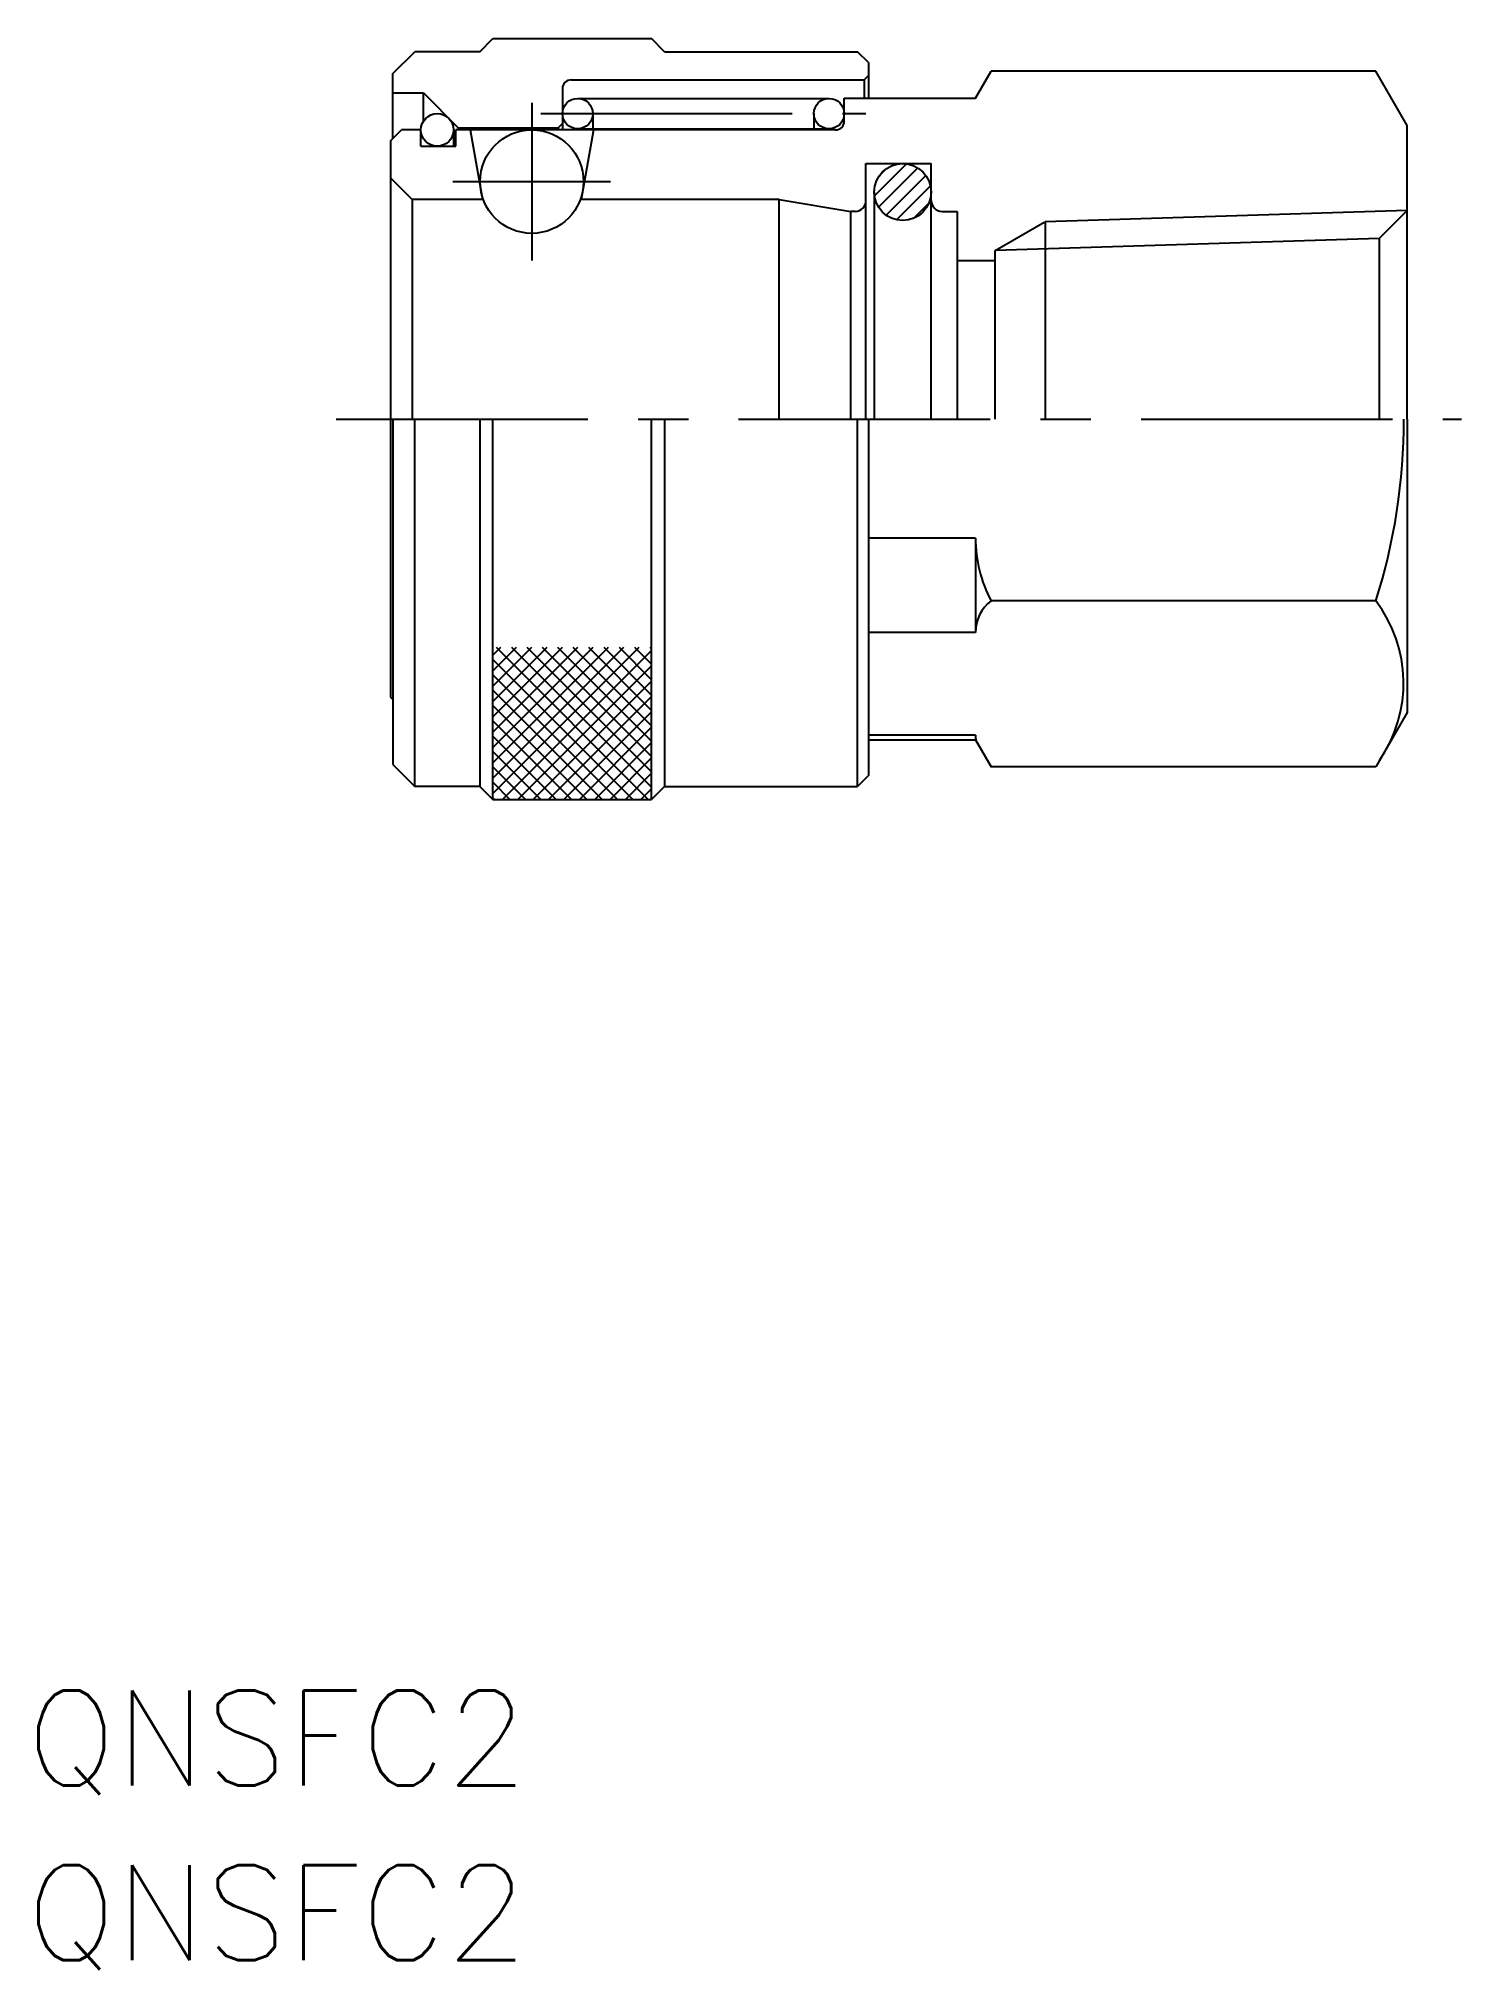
# Model space of a CAD drawing. Extents: x 46 to 90.9, y 38.9 to 99.8.
import ezdxf
from ezdxf.enums import TextEntityAlignment as Align

# ---------------------------------------------------------------- set-up
doc = ezdxf.new("R2010")
doc.units = 0
doc.header["$LTSCALE"] = 0.25
doc.linetypes.add('CENTER', pattern=[50.8, 31.75, -6.35, 6.35, -6.35])
doc.layers.get('0').update_dxf_attribs({"linetype": 'CONTINUOUS'})
doc.layers.add('CENTER', color=1, linetype='CONTINUOUS')
doc.styles.get("Standard").update_dxf_attribs({"font": 'txt.shx', "bigfont": 'bigfont.shx'})

msp = doc.modelspace()

# ---------------------------------------------------------------- linework, layer by layer
at = {"color": 7, "linetype": 'CONTINUOUS'}
for p, q in [((57.145, 98.682), (57.831, 99.367)), ((59.888, 99.367), (57.831, 99.367)), ((59.888, 99.367), (60.3, 99.779)), ((60.3, 99.779), (65.305, 99.779)), ((65.717, 99.367), (65.305, 99.779)), ((65.717, 99.367), (71.807, 99.367)), ((72.15, 99.025), (71.807, 99.367)), ((57.145, 96.632), (57.145, 98.682)), ((72.15, 99.025), (72.15, 97.896)), ((75.531, 97.896), (76.023, 98.749)), ((88.163, 98.749), (76.023, 98.749)), ((89.15, 97.039), (88.163, 98.749)), ((57.145, 98.065), (58.105, 98.065)), ((58.105, 97.168), (58.105, 98.065)), ((58.105, 98.065), (59.203, 96.967)), ((62.494, 98.202), (62.494, 96.899)), ((62.768, 98.476), (72.013, 98.476)), ((72.15, 98.613), (72.013, 98.476)), ((72.013, 98.476), (72.013, 97.896)), ((62.974, 97.893), (70.908, 97.893)), ((71.388, 97.896), (75.531, 97.896)), ((71.388, 97.173), (71.388, 97.896)), ((57.07, 96.556), (57.412, 96.899)), ((58.03, 96.899), (57.412, 96.899)), ((58.03, 96.385), (58.03, 96.899)), ((59.058, 96.899), (59.058, 96.385)), ((71.114, 96.899), (59.127, 96.899)), ((59.127, 96.385), (59.127, 96.899)), ((59.203, 96.967), (62.357, 96.967)), ((59.203, 96.967), (59.203, 96.899)), ((59.582, 96.899), (59.969, 94.705)), ((62.494, 97.105), (62.357, 96.967)), ((62.357, 96.967), (62.357, 96.899)), ((62.974, 96.933), (70.908, 96.933)), ((63.472, 96.899), (63.085, 94.705)), ((63.454, 97.413), (63.454, 96.899)), ((70.428, 97.413), (70.428, 96.899)), ((89.15, 87.779), (89.15, 97.039)), ((57.07, 96.556), (57.07, 87.779)), ((58.03, 96.385), (59.127, 96.385)), ((72.074, 87.779), (72.074, 95.836)), ((72.074, 95.836), (74.131, 95.836)), ((74.131, 87.779), (74.131, 95.836)), ((57.07, 95.39), (57.755, 94.705)), ((57.755, 94.705), (57.755, 87.779)), ((59.995, 94.705), (57.755, 94.705)), ((69.331, 94.705), (63.059, 94.705)), ((69.331, 87.779), (69.331, 94.705)), ((72.334, 94.938), (72.334, 87.779)), ((71.594, 87.779), (71.594, 94.327)), ((74.954, 94.327), (74.954, 87.779)), ((77.727, 94), (77.727, 87.779)), ((89.15, 94.357), (88.266, 93.473)), ((88.266, 93.473), (76.15, 93.095)), ((88.266, 93.473), (88.266, 87.774)), ((74.974, 92.777), (76.15, 92.777)), ((76.15, 87.779), (76.15, 93.095)), ((57.07, 87.779), (57.07, 79.002)), ((57.145, 87.779), (57.145, 76.876)), ((57.831, 76.19), (57.831, 87.779)), ((59.888, 87.779), (59.888, 76.19)), ((60.3, 75.779), (60.3, 87.779)), ((65.305, 75.779), (65.305, 87.779)), ((65.717, 87.779), (65.717, 76.19)), ((71.807, 76.19), (71.807, 87.779)), ((72.15, 87.779), (72.15, 76.533)), ((89.15, 87.779), (89.15, 78.519)), ((75.531, 84.023), (72.15, 84.023)), ((75.531, 84.023), (75.531, 81.046)), ((88.163, 82.038), (76.023, 82.038)), ((75.531, 81.046), (72.15, 81.046)), ((60.3, 79.839), (61.04, 80.579)), ((60.3, 79.354), (61.524, 80.579)), ((60.3, 78.869), (62.009, 80.579)), ((60.3, 80.324), (60.555, 80.579)), ((60.3, 76.445), (64.434, 80.579)), ((60.3, 78.384), (62.494, 80.579)), ((60.3, 77.9), (62.979, 80.579)), ((60.3, 77.415), (63.464, 80.579)), ((60.3, 76.93), (63.949, 80.579)), ((60.3, 75.96), (64.919, 80.579)), ((60.403, 80.579), (65.203, 75.779)), ((60.603, 75.779), (65.305, 80.481)), ((60.887, 80.579), (65.305, 76.161)), ((61.372, 80.579), (65.305, 76.646)), ((61.857, 80.579), (65.305, 77.131)), ((62.342, 80.579), (65.305, 77.616)), ((62.827, 80.579), (65.305, 78.1)), ((63.312, 80.579), (65.305, 78.585)), ((63.797, 80.579), (65.305, 79.07)), ((64.282, 80.579), (65.305, 79.555)), ((64.766, 80.579), (65.305, 80.04)), ((65.251, 80.579), (65.305, 80.525)), ((60.3, 80.197), (64.718, 75.779)), ((61.088, 75.779), (65.305, 79.996)), ((60.3, 79.712), (64.233, 75.779)), ((60.3, 79.227), (63.748, 75.779)), ((61.573, 75.779), (65.305, 79.511)), ((57.07, 79.002), (57.145, 78.926)), ((60.3, 78.742), (63.263, 75.779)), ((62.058, 75.779), (65.305, 79.026)), ((60.3, 78.257), (62.778, 75.779)), ((62.543, 75.779), (65.305, 78.541)), ((63.028, 75.779), (65.305, 78.057)), ((89.15, 78.519), (88.163, 76.809)), ((60.3, 77.772), (62.293, 75.779)), ((63.513, 75.779), (65.305, 77.572)), ((75.531, 77.802), (72.15, 77.802)), ((72.15, 77.662), (75.531, 77.662)), ((75.531, 77.802), (75.531, 77.662)), ((75.531, 77.662), (76.023, 76.809)), ((57.145, 76.876), (57.831, 76.19)), ((60.3, 77.288), (61.809, 75.779)), ((60.3, 76.803), (61.324, 75.779)), ((63.998, 75.779), (65.305, 77.087)), ((88.163, 76.809), (76.023, 76.809)), ((59.888, 76.19), (57.831, 76.19)), ((59.888, 76.19), (60.3, 75.779)), ((60.3, 76.318), (60.839, 75.779)), ((64.482, 75.779), (65.305, 76.602)), ((65.717, 76.19), (65.305, 75.779)), ((65.717, 76.19), (71.807, 76.19)), ((72.15, 76.533), (71.807, 76.19)), ((60.3, 75.833), (60.354, 75.779)), ((60.3, 75.779), (65.305, 75.779)), ((64.967, 75.779), (65.305, 76.117))]:
    msp.add_line(p, q, dxfattribs=at)
at = {"color": 3}
for p, q in [((72.343, 94.817), (73.354, 95.828)), ((72.472, 94.461), (73.71, 95.699)), ((72.504, 95.462), (72.708, 95.667)), ((72.706, 94.21), (73.96, 95.465)), ((73.041, 94.06), (74.11, 95.13)), ((73.571, 94.106), (74.065, 94.599)), ((76.15, 93.095), (77.718, 94)), ((89.15, 94.357), (77.727, 94))]:
    msp.add_line(p, q, dxfattribs=at)
for p, q in [((69.331, 94.705), (71.594, 94.327)), ((71.731, 94.327), (71.594, 94.327)), ((74.474, 94.327), (74.954, 94.327))]:
    msp.add_line(p, q)
at = {"color": 7, "linetype": 'CONTINUOUS'}
for centre, radius in [((62.974, 97.413), 0.48), ((70.908, 97.413), 0.48), ((58.544, 96.899), 0.514), ((61.527, 95.267), 1.632), ((73.233, 94.938), 0.898)]:
    msp.add_circle(centre, radius, dxfattribs=at)
for centre, radius, start, end in [((62.768, 98.202), 0.274, 90, 180), ((71.114, 97.173), 0.274, 270, 0), ((70.053, 87.779), 18.998, 342.41205, 0), ((79.779, 84.023), 4.248, 180, 207.85437), ((76.778, 81.046), 1.247, 127.24113, 180), ((84.753, 79.444), 4.285, 325.35802, 37.26374), ((76.778, 77.802), 1.247, 180, 187.24113)]:
    msp.add_arc(centre, radius, start, end, dxfattribs=at)
for centre, start, end in [((71.731, 94.67), 270, 0), ((74.474, 94.67), 180, 270)]:
    msp.add_arc(centre, 0.343, start, end)
at = {"layer": 'CENTER', "color": 1, "linetype": 'CENTER'}
for p, q in [((61.527, 97.756), (61.527, 92.778)), ((61.808, 97.413), (72.074, 97.413)), ((59.038, 95.267), (64.016, 95.267)), ((55.355, 87.779), (90.864, 87.779))]:
    msp.add_line(p, q, dxfattribs=at)

# ---------------------------------------------------------------- texts
at = {"color": 7, "linetype": 'CONTINUOUS'}
for p in [(45.577, 43.773), (45.577, 38.256)]:
    msp.add_text('QNSFC2', height=3, dxfattribs=at).set_placement(p, align=Align.BOTTOM_LEFT)

doc.saveas('drawing.dxf')
